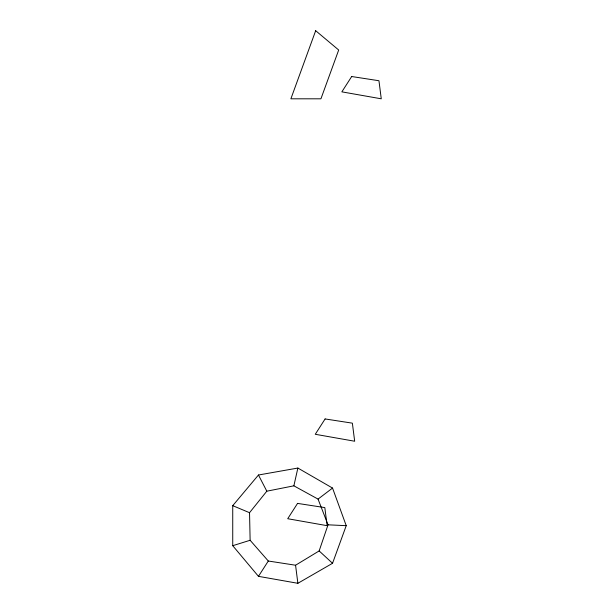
<?xml version="1.0" encoding="UTF-8"?>
<svg xmlns="http://www.w3.org/2000/svg" width="614" height="614" viewBox="0 0 614 614"><rect width="100%" height="100%" fill="white"/><g stroke="black" fill="none" stroke-linecap="round" stroke-linejoin="round"><path stroke-width="0.92" d="M293.868 485.827L318.044 499.105L328.029 524.816L319.15 550.927L295.564 565.225L268.303 561.019L250.128 540.274L249.537 512.698L266.814 491.192L293.868 485.827L297.874 468.052L332.542 488.069L346.227 525.676L332.542 563.291L297.874 583.3L258.463 576.346L232.737 545.692L232.737 505.667L258.463 475.006L297.874 468.052M258.463 576.346L268.303 561.019M318.044 499.105L332.542 488.069M232.737 545.692L250.128 540.274M328.029 524.816L346.227 525.676M232.737 505.667L249.537 512.698M319.15 550.927L332.542 563.291M258.463 475.006L266.814 491.192M295.564 565.225L297.874 583.3M315.673 30.7L290.882 98.808L320.93 98.808L338.69 50.01L315.673 30.7M351.692 76.527L341.852 91.854L381.263 98.808L378.953 80.733L351.692 76.527M325.105 418.948L315.266 434.282L354.677 441.236L352.367 423.161L325.105 418.948M297.56 503.396L287.72 518.723L327.132 525.676L324.821 507.601L297.56 503.396"/></g></svg>
